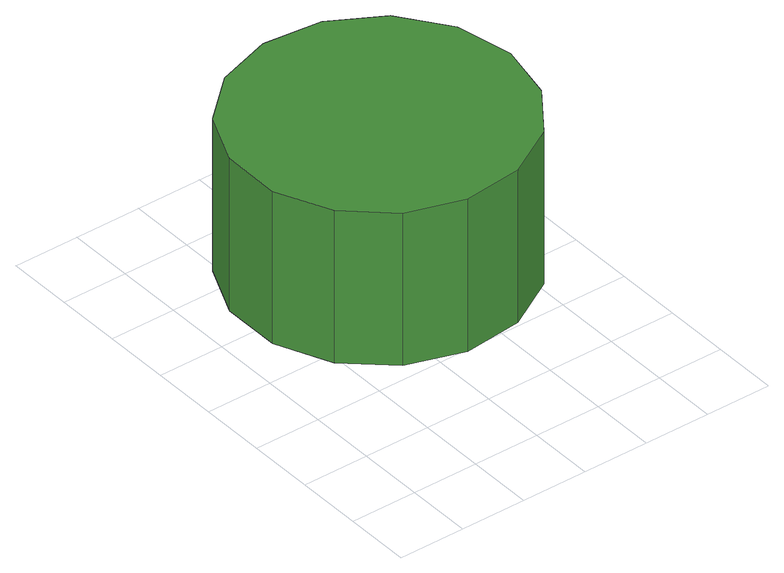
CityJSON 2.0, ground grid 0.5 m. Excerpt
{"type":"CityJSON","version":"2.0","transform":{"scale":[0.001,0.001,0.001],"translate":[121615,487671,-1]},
"CityObjects":{
"tree1":{"type":"SolitaryVegetationObject","attributes":{"function":"something"},"geometry":[{"type":"MultiSurface","lod":"1","boundaries":[[[0,1,2,3,4,5,6,7,8,9,10,11,12,13,14]],[[15,16,17,18,19,20,21,22,23,24,25,26,27,28,29]],[[0,29,28,1]],[[1,28,27,2]],[[2,27,26,3]],[[3,26,25,4]],[[4,25,24,5]],[[5,24,23,6]],[[6,23,22,7]],[[7,22,21,8]],[[8,21,20,9]],[[9,20,19,10]],[[10,19,18,11]],[[11,18,17,12]],[[12,17,16,13]],[[13,16,15,14]],[[14,15,29,0]]]}]}
},
"vertices":[
[2397,2048,1978],[2305,2484,1978],[2043,2844,1978],[1657,3067,1978],[1214,3113,1978],[791,2976,1978],[460,2678,1978],[278,2271,1978],[278,1825,1978],[460,1418,1978],[791,1120,1978],[1214,983,1978],[1657,1029,1978],[2043,1252,1978],[2305,1612,1978],[2305,1612,761],[2043,1252,761],[1657,1029,761],[1214,983,761],[791,1120,761],[460,1418,761],[278,1825,761],[278,2271,761],[460,2678,761],[791,2976,761],[1214,3113,761],[1657,3067,761],[2043,2844,761],[2305,2484,761],[2397,2048,761]
]}
